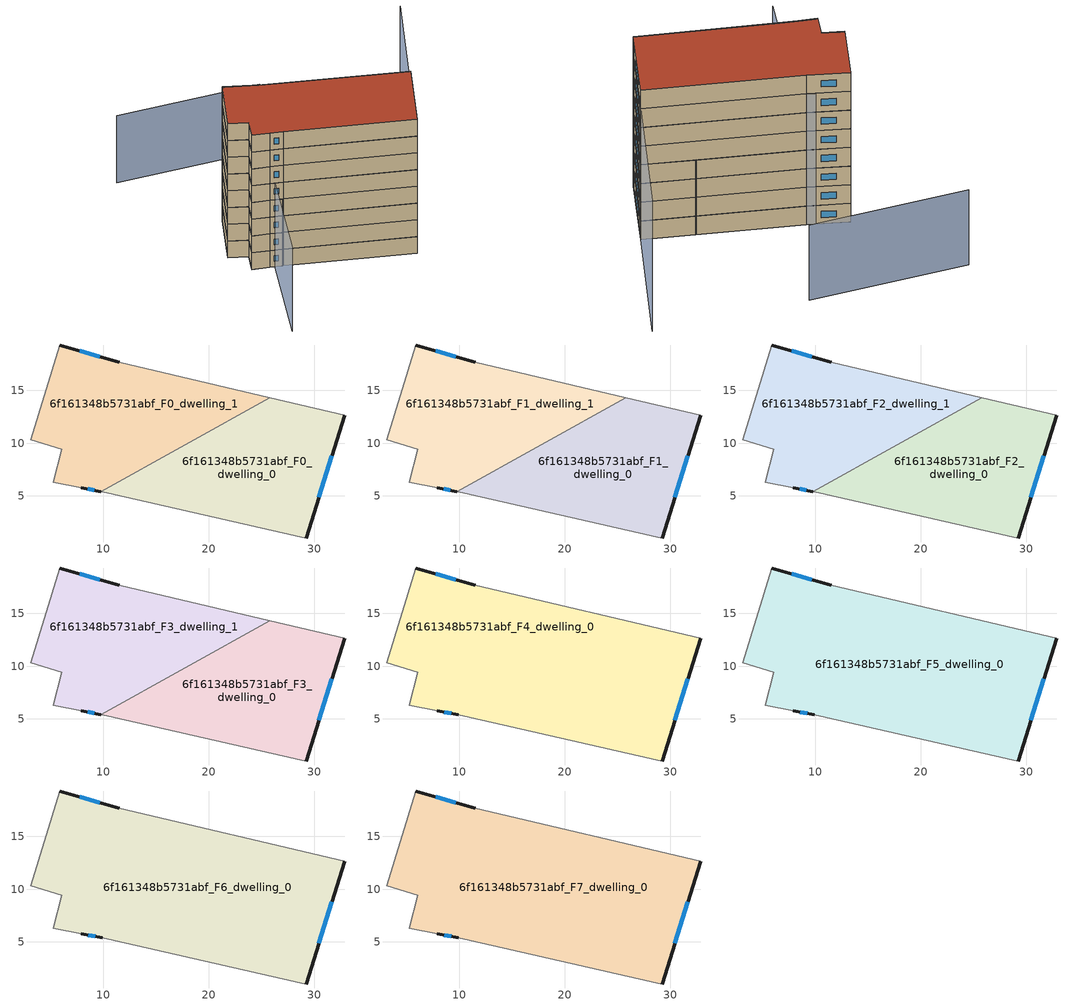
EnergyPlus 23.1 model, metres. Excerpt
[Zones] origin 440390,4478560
6f161348b5731abf_F0_dwelling_0
 floor ground (EU_floor_Construction): 29.23,1.01 32.91,12.66 25.82,14.32 9.8,5.41 9.92,5.38 z0
 wall outside (EU_wall_Construction): 32.91,12.66 29.23,1.01 z0:3
 wall adiabatic (EU_wall_Construction): 29.23,1.01 9.92,5.38 9.8,5.41 / 25.82,14.32 32.91,12.66 z0:3
 wall to 6f161348b5731abf_F0_dwelling_1 (EU_wall_Construction): 9.8,5.41 25.82,14.32 z0:3
 window (EU_Window_Construction): 31.7,8.8 30.45,4.87 z0.99:2.01
6f161348b5731abf_F0_dwelling_1
 floor ground (EU_floor_Construction): 25.82,14.32 11.55,17.66 5.91,19.3 3.14,10.34 6.08,9.41 5.29,6.28 7.94,5.78 9.8,5.41 z0
 wall outside (EU_wall_Construction): 5.91,19.3 11.55,17.66 / 9.8,5.41 7.94,5.78 z0:3
 wall adiabatic (EU_wall_Construction): 11.55,17.66 25.82,14.32 / 7.94,5.78 5.29,6.28 6.08,9.41 3.14,10.34 5.91,19.3 z0:3
 window (EU_Window_Construction): 7.78,18.75 9.68,18.2 / 9.18,5.53 8.56,5.66 z0.99:2.01
6f161348b5731abf_F1_dwelling_0
 floor to 6f161348b5731abf_F0_dwelling_0 (EU_floor_Construction): 29.23,1.01 32.91,12.66 25.82,14.32 9.8,5.41 9.92,5.38 z3
 wall outside (EU_wall_Construction): 32.91,12.66 29.23,1.01 z3:6
 wall adiabatic (EU_wall_Construction): 29.23,1.01 9.92,5.38 9.8,5.41 / 25.82,14.32 32.91,12.66 z3:6
 wall to 6f161348b5731abf_F1_dwelling_1 (EU_wall_Construction): 9.8,5.41 25.82,14.32 z3:6
 window (EU_Window_Construction): 31.7,8.8 30.45,4.87 z3.99:5.01
6f161348b5731abf_F1_dwelling_1
 floor to 6f161348b5731abf_F0_dwelling_1 (EU_floor_Construction): 25.82,14.32 11.55,17.66 5.91,19.3 3.14,10.34 6.08,9.41 5.29,6.28 7.94,5.78 9.8,5.41 z3
 wall outside (EU_wall_Construction): 5.91,19.3 11.55,17.66 / 9.8,5.41 7.94,5.78 z3:6
 wall adiabatic (EU_wall_Construction): 11.55,17.66 25.82,14.32 / 7.94,5.78 5.29,6.28 6.08,9.41 3.14,10.34 5.91,19.3 z3:6
 window (EU_Window_Construction): 7.78,18.75 9.68,18.2 / 9.18,5.53 8.56,5.66 z3.99:5.01
6f161348b5731abf_F2_dwelling_0
 floor to 6f161348b5731abf_F1_dwelling_0 (EU_floor_Construction): 29.23,1.01 32.91,12.66 25.82,14.32 9.8,5.41 9.92,5.38 z6
 wall outside (EU_wall_Construction): 32.91,12.66 29.23,1.01 z6:9
 wall adiabatic (EU_wall_Construction): 29.23,1.01 9.92,5.38 9.8,5.41 / 25.82,14.32 32.91,12.66 z6:9
 wall to 6f161348b5731abf_F2_dwelling_1 (EU_wall_Construction): 9.8,5.41 25.82,14.32 z6:9
 window (EU_Window_Construction): 31.7,8.8 30.45,4.87 z6.99:8.01
6f161348b5731abf_F2_dwelling_1
 floor to 6f161348b5731abf_F1_dwelling_1 (EU_floor_Construction): 25.82,14.32 11.55,17.66 5.91,19.3 3.14,10.34 6.08,9.41 5.29,6.28 7.94,5.78 9.8,5.41 z6
 wall outside (EU_wall_Construction): 5.91,19.3 11.55,17.66 / 9.8,5.41 7.94,5.78 z6:9
 wall adiabatic (EU_wall_Construction): 11.55,17.66 25.82,14.32 / 7.94,5.78 5.29,6.28 6.08,9.41 3.14,10.34 5.91,19.3 z6:9
 window (EU_Window_Construction): 7.78,18.75 9.68,18.2 / 9.18,5.53 8.56,5.66 z6.99:8.01
6f161348b5731abf_F3_dwelling_0
 floor to 6f161348b5731abf_F2_dwelling_0 (EU_floor_Construction): 29.23,1.01 32.91,12.66 25.82,14.32 9.8,5.41 9.92,5.38 z9
 wall outside (EU_wall_Construction): 32.91,12.66 29.23,1.01 z9:12
 wall adiabatic (EU_wall_Construction): 29.23,1.01 9.92,5.38 9.8,5.41 / 25.82,14.32 32.91,12.66 z9:12
 wall to 6f161348b5731abf_F3_dwelling_1 (EU_wall_Construction): 9.8,5.41 25.82,14.32 z9:12
 window (EU_Window_Construction): 31.7,8.8 30.45,4.87 z9.99:11.01
6f161348b5731abf_F3_dwelling_1
 floor to 6f161348b5731abf_F2_dwelling_1 (EU_floor_Construction): 25.82,14.32 11.55,17.66 5.91,19.3 3.14,10.34 6.08,9.41 5.29,6.28 7.94,5.78 9.8,5.41 z9
 wall outside (EU_wall_Construction): 5.91,19.3 11.55,17.66 / 9.8,5.41 7.94,5.78 z9:12
 wall adiabatic (EU_wall_Construction): 11.55,17.66 25.82,14.32 / 7.94,5.78 5.29,6.28 6.08,9.41 3.14,10.34 5.91,19.3 z9:12
 window (EU_Window_Construction): 7.78,18.75 9.68,18.2 / 9.18,5.53 8.56,5.66 z9.99:11.01
6f161348b5731abf_F4_dwelling_0
 floor to 6f161348b5731abf_F3_dwelling_0 (EU_floor_Construction): 29.23,1.01 32.91,12.66 25.82,14.32 9.8,5.41 9.92,5.38 z12
 floor to 6f161348b5731abf_F3_dwelling_1 (EU_floor_Construction): 25.82,14.32 11.55,17.66 5.91,19.3 3.14,10.34 6.08,9.41 5.29,6.28 7.94,5.78 9.8,5.41 z12
 wall outside (EU_wall_Construction): 5.91,19.3 11.55,17.66 / 32.91,12.66 29.23,1.01 / 9.92,5.38 7.94,5.78 z12:15
 wall adiabatic (EU_wall_Construction): 11.55,17.66 32.91,12.66 / 29.23,1.01 9.92,5.38 / 7.94,5.78 5.29,6.28 6.08,9.41 3.14,10.34 5.91,19.3 z12:15
 window (EU_Window_Construction): 7.78,18.75 9.68,18.2 / 31.7,8.8 30.45,4.87 / 9.26,5.51 8.6,5.65 z12.99:14.01
6f161348b5731abf_F5_dwelling_0
 floor to 6f161348b5731abf_F4_dwelling_0 (EU_floor_Construction): 29.23,1.01 32.91,12.66 11.55,17.66 5.91,19.3 3.14,10.34 6.08,9.41 5.29,6.28 7.94,5.78 9.92,5.38 z15
 wall outside (EU_wall_Construction): 5.91,19.3 11.55,17.66 / 32.91,12.66 29.23,1.01 / 9.92,5.38 7.94,5.78 z15:18
 wall adiabatic (EU_wall_Construction): 11.55,17.66 32.91,12.66 / 29.23,1.01 9.92,5.38 / 7.94,5.78 5.29,6.28 6.08,9.41 3.14,10.34 5.91,19.3 z15:18
 window (EU_Window_Construction): 7.78,18.75 9.68,18.2 / 31.7,8.8 30.45,4.87 / 9.26,5.51 8.6,5.65 z15.99:17.01
6f161348b5731abf_F6_dwelling_0
 floor to 6f161348b5731abf_F5_dwelling_0 (EU_floor_Construction): 29.23,1.01 32.91,12.66 11.55,17.66 5.91,19.3 3.14,10.34 6.08,9.41 5.29,6.28 7.94,5.78 9.92,5.38 z18
 wall outside (EU_wall_Construction): 5.91,19.3 11.55,17.66 / 32.91,12.66 29.23,1.01 / 9.92,5.38 7.94,5.78 z18:21
 wall adiabatic (EU_wall_Construction): 11.55,17.66 32.91,12.66 / 29.23,1.01 9.92,5.38 / 7.94,5.78 5.29,6.28 6.08,9.41 3.14,10.34 5.91,19.3 z18:21
 window (EU_Window_Construction): 7.78,18.75 9.68,18.2 / 31.7,8.8 30.45,4.87 / 9.26,5.51 8.6,5.65 z18.99:20.01
6f161348b5731abf_F7_dwelling_0
 floor to 6f161348b5731abf_F6_dwelling_0 (EU_floor_Construction): 29.23,1.01 32.91,12.66 11.55,17.66 5.91,19.3 3.14,10.34 6.08,9.41 5.29,6.28 7.94,5.78 9.92,5.38 z21
 wall outside (EU_wall_Construction): 5.91,19.3 11.55,17.66 / 32.91,12.66 29.23,1.01 / 9.92,5.38 7.94,5.78 z21:24
 wall adiabatic (EU_wall_Construction): 11.55,17.66 32.91,12.66 / 29.23,1.01 9.92,5.38 / 7.94,5.78 5.29,6.28 6.08,9.41 3.14,10.34 5.91,19.3 z21:24
 window (EU_Window_Construction): 7.78,18.75 9.68,18.2 / 31.7,8.8 30.45,4.87 / 9.26,5.51 8.6,5.65 z21.99:23.01
 roof outside (EU_roof_Construction): 32.91,12.66 29.23,1.01 9.92,5.38 7.94,5.78 5.29,6.28 6.08,9.41 3.14,10.34 5.91,19.3 11.55,17.66 z24
shading: 4.95,-10.34 8.72,5.79 / 8.72,5.79 29.24,1.01 z0:15; 39.32,32.39 32.39,10.93 / 32.39,10.93 10.35,18.04 z0:21; 17.63,33.62 -4.75,34.02 z0:12
[Building]
EU S2 Campaign: North Axis=0; Terrain=City; Solar Distribution=FullExterior
[Site:Location]
Madrid: Latitude=40.5; Longitude=-3.5; Time Zone=1; Elevation=609
[SizingPeriod:WeatherFileDays]
AnnualSizingPeriod: Begin Month=1; Begin Day of Month=1; End Month=12; End Day of Month=31; Day of Week for Start Day=Monday; Use Weather File Daylight Saving Period=No; Use Weather File Rain and Snow Indicators=No
[MATERIAL]
EU_InternalMass_Material: Roughness=MediumRough; Thickness=0.1; Conductivity=1; Density=1800; Specific Heat=900; Thermal Absorptance=0.9; Solar Absorptance=0.7; Visible Absorptance=0.7
[MATERIAL:NOMASS] Roughness=MediumRough; Thermal Absorptance=0.9; Solar Absorptance=0.7; Visible Absorptance=0.7
Name | Thermal Resistance
EU_wall_NoMass | 0.609216
EU_roof_NoMass | 0.513268
EU_floor_NoMass | 0.568163
[WINDOWMATERIAL:SIMPLEGLAZINGSYSTEM]
EU_Window_SimpleGlazing: UFactor=5.50606; Solar Heat Gain Coefficient=0.85; Visible Transmittance=0.85
[CONSTRUCTION]
EU_wall_Construction: EU_wall_NoMass
EU_roof_Construction: EU_roof_NoMass
EU_floor_Construction: EU_floor_NoMass
EU_InternalMass_Construction: EU_InternalMass_Material
EU_Window_Construction: EU_Window_SimpleGlazing
[ZONE] Type=1; Multiplier=1; Ceiling Height=autocalculate; Floor Area=autocalculate; Part of Total Floor Area=Yes
Name | Volume
6f161348b5731abf_F0_dwelling_0; 6f161348b5731abf_F1_dwelling_0; 6f161348b5731abf_F2_dwelling_0; 6f161348b5731abf_F3_dwelling_0 | 498.529
6f161348b5731abf_F4_dwelling_0 | 997.067
6f161348b5731abf_F5_dwelling_0; 6f161348b5731abf_F6_dwelling_0; 6f161348b5731abf_F7_dwelling_0 | 997.075
6f161348b5731abf_F0_dwelling_1; 6f161348b5731abf_F1_dwelling_1; 6f161348b5731abf_F2_dwelling_1; 6f161348b5731abf_F3_dwelling_1 | 498.538
[INTERNALMASS] Construction=EU_InternalMass_Construction
Name | Zone or ZoneList | Surface Area
6f161348b5731abf_F0_dwelling_0_EU_InternalMass | 6f161348b5731abf_F0_dwelling_0 | 166.176
6f161348b5731abf_F0_dwelling_1_EU_InternalMass | 6f161348b5731abf_F0_dwelling_1 | 166.179
6f161348b5731abf_F1_dwelling_0_EU_InternalMass | 6f161348b5731abf_F1_dwelling_0 | 166.176
6f161348b5731abf_F1_dwelling_1_EU_InternalMass | 6f161348b5731abf_F1_dwelling_1 | 166.179
6f161348b5731abf_F2_dwelling_0_EU_InternalMass | 6f161348b5731abf_F2_dwelling_0 | 166.176
6f161348b5731abf_F2_dwelling_1_EU_InternalMass | 6f161348b5731abf_F2_dwelling_1 | 166.179
6f161348b5731abf_F3_dwelling_0_EU_InternalMass | 6f161348b5731abf_F3_dwelling_0 | 166.176
6f161348b5731abf_F3_dwelling_1_EU_InternalMass | 6f161348b5731abf_F3_dwelling_1 | 166.179
6f161348b5731abf_F4_dwelling_0_EU_InternalMass | 6f161348b5731abf_F4_dwelling_0 | 332.359
6f161348b5731abf_F5_dwelling_0_EU_InternalMass | 6f161348b5731abf_F5_dwelling_0 | 332.359
6f161348b5731abf_F6_dwelling_0_EU_InternalMass | 6f161348b5731abf_F6_dwelling_0 | 332.359
6f161348b5731abf_F7_dwelling_0_EU_InternalMass | 6f161348b5731abf_F7_dwelling_0 | 332.359
[OTHEREQUIPMENT] Fuel Type=Electricity; Design Level Calculation Method=Watts/Area; Power per Zone Floor Area=1; Fraction Latent=0; Fraction Radiant=0; Fraction Lost=0; Carbon Dioxide Generation Rate=0; EndUse Subcategory=EU_Step8_InternalGains
Name | Zone or ZoneList or Space or SpaceList | Schedule
EU_Step8_InternalGain_6f161348b5731abf_F0_dwelling_0_f000 | 6f161348b5731abf_F0_dwelling_0 | EU_Step8_GainSchedule_6f161348b5731abf_F0_dwelling_0_f000
EU_Step8_InternalGain_6f161348b5731abf_F0_dwelling_1_f000 | 6f161348b5731abf_F0_dwelling_1 | EU_Step8_GainSchedule_6f161348b5731abf_F0_dwelling_1_f000
EU_Step8_InternalGain_6f161348b5731abf_F1_dwelling_0_f000 | 6f161348b5731abf_F1_dwelling_0 | EU_Step8_GainSchedule_6f161348b5731abf_F1_dwelling_0_f000
EU_Step8_InternalGain_6f161348b5731abf_F1_dwelling_1_f000 | 6f161348b5731abf_F1_dwelling_1 | EU_Step8_GainSchedule_6f161348b5731abf_F1_dwelling_1_f000
EU_Step8_InternalGain_6f161348b5731abf_F2_dwelling_0_f000 | 6f161348b5731abf_F2_dwelling_0 | EU_Step8_GainSchedule_6f161348b5731abf_F2_dwelling_0_f000
EU_Step8_InternalGain_6f161348b5731abf_F2_dwelling_1_f000 | 6f161348b5731abf_F2_dwelling_1 | EU_Step8_GainSchedule_6f161348b5731abf_F2_dwelling_1_f000
EU_Step8_InternalGain_6f161348b5731abf_F3_dwelling_0_f000 | 6f161348b5731abf_F3_dwelling_0 | EU_Step8_GainSchedule_6f161348b5731abf_F3_dwelling_0_f000
EU_Step8_InternalGain_6f161348b5731abf_F3_dwelling_1_f000 | 6f161348b5731abf_F3_dwelling_1 | EU_Step8_GainSchedule_6f161348b5731abf_F3_dwelling_1_f000
EU_Step8_InternalGain_6f161348b5731abf_F4_dwelling_0_f000 | 6f161348b5731abf_F4_dwelling_0 | EU_Step8_GainSchedule_6f161348b5731abf_F4_dwelling_0_f000
EU_Step8_InternalGain_6f161348b5731abf_F5_dwelling_0_f000 | 6f161348b5731abf_F5_dwelling_0 | EU_Step8_GainSchedule_6f161348b5731abf_F5_dwelling_0_f000
EU_Step8_InternalGain_6f161348b5731abf_F6_dwelling_0_f000 | 6f161348b5731abf_F6_dwelling_0 | EU_Step8_GainSchedule_6f161348b5731abf_F6_dwelling_0_f000
EU_Step8_InternalGain_6f161348b5731abf_F7_dwelling_0_f000 | 6f161348b5731abf_F7_dwelling_0 | EU_Step8_GainSchedule_6f161348b5731abf_F7_dwelling_0_f000
[ZONEVENTILATION:DESIGNFLOWRATE] Schedule=EU_AlwaysOn; Design Flow Rate Calculation Method=AirChanges/Hour; Air Changes per Hour=0.752966; Ventilation Type=Natural; Fan Pressure Rise=0; Fan Total Efficiency=1; Constant Term Coefficient=1; Temperature Term Coefficient=0; Velocity Term Coefficient=0; Velocity Squared Term Coefficient=0; Minimum Indoor Temperature=-100; Maximum Indoor Temperature=100; Delta Temperature=-100; Minimum Outdoor Temperature=-100; Maximum Outdoor Temperature=100; Maximum Wind Speed=40
Name | Zone or ZoneList or Space or SpaceList
EU_ConstantAir_6f161348b5731abf_F0_dwelling_0 | 6f161348b5731abf_F0_dwelling_0
EU_ConstantAir_6f161348b5731abf_F0_dwelling_1 | 6f161348b5731abf_F0_dwelling_1
EU_ConstantAir_6f161348b5731abf_F1_dwelling_0 | 6f161348b5731abf_F1_dwelling_0
EU_ConstantAir_6f161348b5731abf_F1_dwelling_1 | 6f161348b5731abf_F1_dwelling_1
EU_ConstantAir_6f161348b5731abf_F2_dwelling_0 | 6f161348b5731abf_F2_dwelling_0
EU_ConstantAir_6f161348b5731abf_F2_dwelling_1 | 6f161348b5731abf_F2_dwelling_1
EU_ConstantAir_6f161348b5731abf_F3_dwelling_0 | 6f161348b5731abf_F3_dwelling_0
EU_ConstantAir_6f161348b5731abf_F3_dwelling_1 | 6f161348b5731abf_F3_dwelling_1
EU_ConstantAir_6f161348b5731abf_F4_dwelling_0 | 6f161348b5731abf_F4_dwelling_0
EU_ConstantAir_6f161348b5731abf_F5_dwelling_0 | 6f161348b5731abf_F5_dwelling_0
EU_ConstantAir_6f161348b5731abf_F6_dwelling_0 | 6f161348b5731abf_F6_dwelling_0
EU_ConstantAir_6f161348b5731abf_F7_dwelling_0 | 6f161348b5731abf_F7_dwelling_0
[HVACTEMPLATE:THERMOSTAT] Constant Heating Setpoint=20; Constant Cooling Setpoint=50
EU_HeatOnly_6f161348b5731abf_F0_dwelling_0; EU_HeatOnly_6f161348b5731abf_F0_dwelling_1; EU_HeatOnly_6f161348b5731abf_F1_dwelling_0; EU_HeatOnly_6f161348b5731abf_F1_dwelling_1; EU_HeatOnly_6f161348b5731abf_F2_dwelling_0; EU_HeatOnly_6f161348b5731abf_F2_dwelling_1; EU_HeatOnly_6f161348b5731abf_F3_dwelling_0; EU_HeatOnly_6f161348b5731abf_F3_dwelling_1; EU_HeatOnly_6f161348b5731abf_F4_dwelling_0; EU_HeatOnly_6f161348b5731abf_F5_dwelling_0; EU_HeatOnly_6f161348b5731abf_F6_dwelling_0; EU_HeatOnly_6f161348b5731abf_F7_dwelling_0
[HVACTEMPLATE:ZONE:IDEALLOADSAIRSYSTEM] System Availability Schedule=EU_AlwaysOn; Maximum Heating Supply Air Temperature=50; Minimum Cooling Supply Air Temperature=13; Maximum Heating Supply Air Humidity Ratio=0.0156; Minimum Cooling Supply Air Humidity Ratio=0.0077; Heating Limit=NoLimit; Cooling Limit=NoLimit; Heating Availability Schedule=EU_AlwaysOn; Cooling Availability Schedule=EU_CoolingOff; Dehumidification Control Type=ConstantSensibleHeatRatio; Cooling Sensible Heat Ratio=0.7; Dehumidification Setpoint=60; Humidification Control Type=None; Humidification Setpoint=30; Outdoor Air Method=None; Outdoor Air Flow Rate per Person=0.00944; Outdoor Air Flow Rate per Zone Floor Area=0; Outdoor Air Flow Rate per Zone=0; Demand Controlled Ventilation Type=None; Outdoor Air Economizer Type=NoEconomizer; Heat Recovery Type=None; Sensible Heat Recovery Effectiveness=0.7; Latent Heat Recovery Effectiveness=0.65
Name | Template Thermostat
6f161348b5731abf_F0_dwelling_0 | EU_HeatOnly_6f161348b5731abf_F0_dwelling_0
6f161348b5731abf_F0_dwelling_1 | EU_HeatOnly_6f161348b5731abf_F0_dwelling_1
6f161348b5731abf_F1_dwelling_0 | EU_HeatOnly_6f161348b5731abf_F1_dwelling_0
6f161348b5731abf_F1_dwelling_1 | EU_HeatOnly_6f161348b5731abf_F1_dwelling_1
6f161348b5731abf_F2_dwelling_0 | EU_HeatOnly_6f161348b5731abf_F2_dwelling_0
6f161348b5731abf_F2_dwelling_1 | EU_HeatOnly_6f161348b5731abf_F2_dwelling_1
6f161348b5731abf_F3_dwelling_0 | EU_HeatOnly_6f161348b5731abf_F3_dwelling_0
6f161348b5731abf_F3_dwelling_1 | EU_HeatOnly_6f161348b5731abf_F3_dwelling_1
6f161348b5731abf_F4_dwelling_0 | EU_HeatOnly_6f161348b5731abf_F4_dwelling_0
6f161348b5731abf_F5_dwelling_0 | EU_HeatOnly_6f161348b5731abf_F5_dwelling_0
6f161348b5731abf_F6_dwelling_0 | EU_HeatOnly_6f161348b5731abf_F6_dwelling_0
6f161348b5731abf_F7_dwelling_0 | EU_HeatOnly_6f161348b5731abf_F7_dwelling_0
[SIZING:ZONE] Zone Cooling Design Supply Air Temperature Input Method=SupplyAirTemperature; Zone Cooling Design Supply Air Temperature=13; Zone Heating Design Supply Air Temperature Input Method=SupplyAirTemperature; Zone Heating Design Supply Air Temperature=50; Zone Cooling Design Supply Air Humidity Ratio=0.008; Zone Heating Design Supply Air Humidity Ratio=0.008; Cooling Design Air Flow Method=DesignDay; Cooling Design Air Flow Rate=0; Cooling Minimum Air Flow per Zone Floor Area=0.000762; Cooling Minimum Air Flow=0; Cooling Minimum Air Flow Fraction=0.2; Heating Design Air Flow Method=DesignDay; Heating Design Air Flow Rate=0; Heating Maximum Air Flow per Zone Floor Area=0.002032; Heating Maximum Air Flow=0.141576; Heating Maximum Air Flow Fraction=0.3; Account for Dedicated Outdoor Air System=No; Dedicated Outdoor Air System Control Strategy=NeutralSupplyAir; Dedicated Outdoor Air Low Setpoint Temperature for Design=autosize; Dedicated Outdoor Air High Setpoint Temperature for Design=autosize; Zone Load Sizing Method=Sensible Load Only No Latent Load; Zone Latent Cooling Design Supply Air Humidity Ratio Input Method=HumidityRatioDifference; Zone Cooling Design Supply Air Humidity Ratio Difference=0.005; Zone Latent Heating Design Supply Air Humidity Ratio Input Method=HumidityRatioDifference; Zone Humidification Design Supply Air Humidity Ratio Difference=0.005
6f161348b5731abf_F0_dwelling_0; 6f161348b5731abf_F0_dwelling_1; 6f161348b5731abf_F1_dwelling_0; 6f161348b5731abf_F1_dwelling_1; 6f161348b5731abf_F2_dwelling_0; 6f161348b5731abf_F2_dwelling_1; 6f161348b5731abf_F3_dwelling_0; 6f161348b5731abf_F3_dwelling_1; 6f161348b5731abf_F4_dwelling_0; 6f161348b5731abf_F5_dwelling_0; 6f161348b5731abf_F6_dwelling_0; 6f161348b5731abf_F7_dwelling_0
[SCHEDULE:CONSTANT]
Name | Hourly Value
EU_AlwaysOn | 1
EU_CoolingOff | 0
[SCHEDULE:FILE] Column Number=1; Rows to Skip at Top=0; Number of Hours of Data=8760; Column Separator=Comma; Interpolate to Timestep=No; Minutes per Item=60; Adjust Schedule for Daylight Savings=Yes
Name | File
EU_Step8_GainSchedule_6f161348b5731abf_F0_dwelling_0_f000 | ../../schedules/6f161348b5731abf/6f161348b5731abf_F0_dwelling_0_f000_gain.csv
EU_Step8_GainSchedule_6f161348b5731abf_F0_dwelling_1_f000 | ../../schedules/6f161348b5731abf/6f161348b5731abf_F0_dwelling_1_f000_gain.csv
EU_Step8_GainSchedule_6f161348b5731abf_F1_dwelling_0_f000 | ../../schedules/6f161348b5731abf/6f161348b5731abf_F1_dwelling_0_f000_gain.csv
EU_Step8_GainSchedule_6f161348b5731abf_F1_dwelling_1_f000 | ../../schedules/6f161348b5731abf/6f161348b5731abf_F1_dwelling_1_f000_gain.csv
EU_Step8_GainSchedule_6f161348b5731abf_F2_dwelling_0_f000 | ../../schedules/6f161348b5731abf/6f161348b5731abf_F2_dwelling_0_f000_gain.csv
EU_Step8_GainSchedule_6f161348b5731abf_F2_dwelling_1_f000 | ../../schedules/6f161348b5731abf/6f161348b5731abf_F2_dwelling_1_f000_gain.csv
EU_Step8_GainSchedule_6f161348b5731abf_F3_dwelling_0_f000 | ../../schedules/6f161348b5731abf/6f161348b5731abf_F3_dwelling_0_f000_gain.csv
EU_Step8_GainSchedule_6f161348b5731abf_F3_dwelling_1_f000 | ../../schedules/6f161348b5731abf/6f161348b5731abf_F3_dwelling_1_f000_gain.csv
EU_Step8_GainSchedule_6f161348b5731abf_F4_dwelling_0_f000 | ../../schedules/6f161348b5731abf/6f161348b5731abf_F4_dwelling_0_f000_gain.csv
EU_Step8_GainSchedule_6f161348b5731abf_F5_dwelling_0_f000 | ../../schedules/6f161348b5731abf/6f161348b5731abf_F5_dwelling_0_f000_gain.csv
EU_Step8_GainSchedule_6f161348b5731abf_F6_dwelling_0_f000 | ../../schedules/6f161348b5731abf/6f161348b5731abf_F6_dwelling_0_f000_gain.csv
EU_Step8_GainSchedule_6f161348b5731abf_F7_dwelling_0_f000 | ../../schedules/6f161348b5731abf/6f161348b5731abf_F7_dwelling_0_f000_gain.csv
